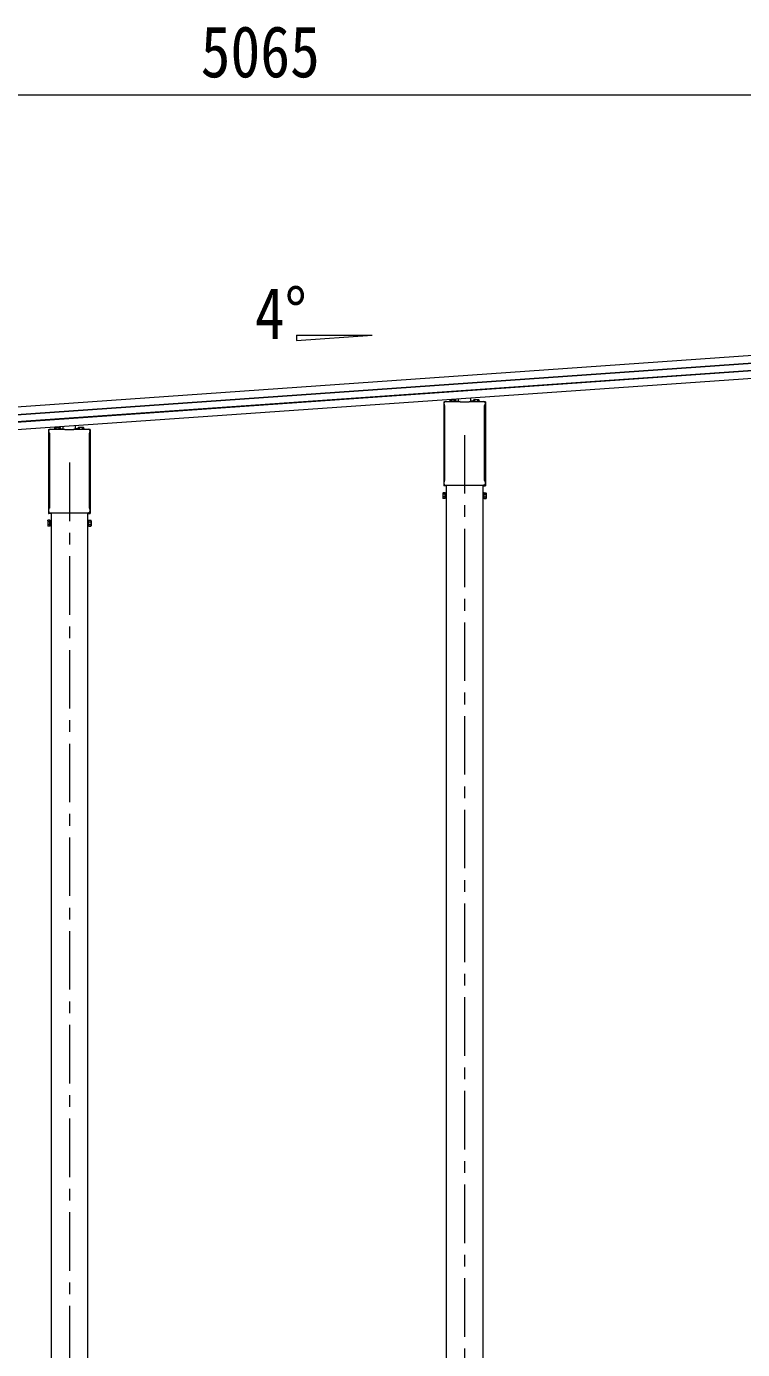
# Model space of a CAD drawing. Units: millimetres at full size, sheet at 1:40; details may follow other scales. Extents: x -11243 to 11243, y -7760 to 7760.
# Drawn here: x 4677 to 7122, y -4832 to -313 of the extents above; entities that cross this region are included whole.
import ezdxf
from ezdxf.enums import TextEntityAlignment as Align

# ---------------------------------------------------------------- set-up
doc = ezdxf.new("R2010")
doc.units = ezdxf.units.MM
doc.header["$LTSCALE"] = 40
doc.linetypes.add('CHAIN1', pattern=[8, 5, -1, 1, -1])
doc.layers.add('0-3_ELV2', color=4, linetype='Continuous', lineweight=9)
doc.layers.add('0-6_OTH_LINE', color=6, linetype='Continuous', lineweight=9)
doc.styles.add('ＭＳ ゴシック', font='')
doc.styles.get('ＭＳ ゴシック').set_extended_font_data('MS Gothic')

msp = doc.modelspace()

# ---------------------------------------------------------------- linework, layer by layer
at = {"layer": '0-3_ELV2'}
for p, q in [((3043.43, -1724.13), (7942.13, -1381.58)), ((5599.48, -1367.75), (5857.49, -1367.75)), ((3045.24, -1750.03), (7943.95, -1407.48)), ((3045.34, -1751.42), (7944.04, -1408.87)), ((3046.97, -1774.65), (7945.67, -1432.1)), ((3047.06, -1776.06), (7945.77, -1433.51)), ((3048.87, -1801.94), (7947.58, -1459.39)), ((6102.16, -1595.79), (6104.56, -1595.67)), ((6102.16, -1595.79), (6102.16, -1882.18)), ((6102.9, -1603.78), (6102.9, -1599.03)), ((6104.69, -1607.25), (6104.69, -1607.25)), ((6104.9, -1607.66), (6104.9, -1864.41)), ((6107.15, -1594.78), (6157.15, -1594.78)), ((6121.38, -1594.78), (6123.34, -1594.68)), ((6124.65, -1588.88), (6123.34, -1589.64)), ((6123.34, -1594.78), (6123.34, -1589.64)), ((6124.65, -1588.88), (6141.65, -1588.88)), ((6128.24, -1594.78), (6128.24, -1589.64)), ((6138.06, -1594.78), (6138.06, -1589.64)), ((6141.65, -1588.88), (6142.97, -1589.64)), ((6142.97, -1594.78), (6142.97, -1589.64)), ((6142.97, -1593.65), (6151.16, -1593.22)), ((6151.16, -1594.78), (6151.16, -1593.22)), ((6152.15, -1594.78), (6152.15, -1584.94)), ((6157.65, -1596.78), (6157.65, -1595.28)), ((6188.65, -1596.78), (6157.65, -1596.78)), ((6188.65, -1595.28), (6188.65, -1596.78)), ((6189.15, -1594.78), (6239.15, -1594.78)), ((6194.15, -1594.78), (6194.15, -1582)), ((6195.15, -1594.78), (6195.15, -1593.22)), ((6203.34, -1593.65), (6195.15, -1593.22)), ((6204.65, -1588.88), (6203.34, -1589.64)), ((6203.34, -1594.78), (6203.34, -1589.64)), ((6221.65, -1588.88), (6204.65, -1588.88)), ((6208.24, -1594.78), (6208.24, -1589.64)), ((6218.06, -1594.78), (6218.06, -1589.64)), ((6221.65, -1588.88), (6222.97, -1589.64)), ((6222.97, -1594.78), (6222.97, -1589.64)), ((6224.93, -1594.78), (6222.97, -1594.68)), ((6241.4, -1864.41), (6241.4, -1607.66)), ((6241.61, -1607.25), (6241.61, -1607.25)), ((6244.14, -1595.79), (6241.74, -1595.67)), ((6243.4, -1599.03), (6243.4, -1603.78)), ((6244.15, -1595.79), (6244.15, -1882.18)), ((4752.16, -1690.19), (4752.16, -1976.58)), ((4752.17, -1690.19), (4754.57, -1690.07)), ((4752.91, -1698.18), (4752.91, -1693.43)), ((4754.7, -1701.65), (4754.7, -1701.65)), ((4754.91, -1702.06), (4754.91, -1958.81)), ((4757.16, -1689.18), (4807.16, -1689.18)), ((4771.38, -1689.18), (4773.34, -1689.08)), ((4774.66, -1683.28), (4773.34, -1684.04)), ((4773.34, -1689.18), (4773.34, -1684.04)), ((4774.66, -1683.28), (4791.66, -1683.28)), ((4778.25, -1689.18), (4778.25, -1684.04)), ((4788.07, -1689.18), (4788.07, -1684.04)), ((4791.66, -1683.28), (4792.97, -1684.04)), ((4792.97, -1689.18), (4792.97, -1684.04)), ((4792.97, -1688.05), (4801.16, -1687.62)), ((4801.16, -1689.18), (4801.16, -1687.62)), ((4802.16, -1689.18), (4802.16, -1679.34)), ((4807.66, -1691.18), (4807.66, -1689.68)), ((4838.66, -1691.18), (4807.66, -1691.18)), ((4838.66, -1689.68), (4838.66, -1691.18)), ((4839.16, -1689.18), (4889.16, -1689.18)), ((4844.16, -1689.18), (4844.16, -1676.4)), ((4845.15, -1689.18), (4845.15, -1687.62)), ((4853.34, -1688.05), (4845.15, -1687.62)), ((4854.66, -1683.28), (4853.34, -1684.04)), ((4853.34, -1689.18), (4853.34, -1684.04)), ((4871.66, -1683.28), (4854.66, -1683.28)), ((4858.25, -1689.18), (4858.25, -1684.04)), ((4868.07, -1689.18), (4868.07, -1684.04)), ((4871.66, -1683.28), (4872.97, -1684.04)), ((4872.97, -1689.18), (4872.97, -1684.04)), ((4874.93, -1689.18), (4872.97, -1689.08)), ((4891.41, -1958.81), (4891.41, -1702.06)), ((4891.62, -1701.65), (4891.62, -1701.65)), ((4894.15, -1690.19), (4891.75, -1690.07)), ((4893.41, -1693.43), (4893.41, -1698.18)), ((4894.15, -1690.19), (4894.15, -1976.58)), ((6108.15, -1882.68), (6102.66, -1882.68)), ((6102.9, -1876.28), (6102.9, -1868.28)), ((6104.66, -1879.72), (6104.6, -1879.68)), ((6104.6, -1879.68), (6104.6, -1879.68)), ((6104.71, -1879.75), (6104.66, -1879.72)), ((6104.69, -1864.82), (6104.69, -1864.82)), ((6104.72, -1879.75), (6104.71, -1879.75)), ((6104.88, -1879.78), (6104.72, -1879.75)), ((6104.9, -1879.78), (6104.88, -1879.78)), ((6104.9, -1879.78), (6241.4, -1879.78)), ((6106.15, -1879.78), (6106.15, -1880.18)), ((6106.15, -1880.18), (6108.15, -1880.54)), ((6108.15, -1880.54), (6108.15, -1882.68)), ((6110.65, -1879.78), (6110.65, -5367.49)), ((6235.65, -1879.78), (6235.65, -5367.49)), ((6240.15, -1880.18), (6238.15, -1880.54)), ((6238.15, -1880.54), (6238.15, -1882.68)), ((6238.15, -1882.68), (6243.65, -1882.68)), ((6240.15, -1879.78), (6240.15, -1880.18)), ((6241.42, -1879.78), (6241.4, -1879.78)), ((6241.43, -1879.78), (6241.42, -1879.78)), ((6241.59, -1879.75), (6241.43, -1879.78)), ((6241.7, -1879.68), (6241.59, -1879.75)), ((6241.61, -1864.82), (6241.61, -1864.82)), ((6241.7, -1879.68), (6241.7, -1879.68)), ((6243.4, -1868.28), (6243.4, -1876.28)), ((6099.15, -1907.18), (6099.91, -1905.87)), ((6099.15, -1907.18), (6099.15, -1924.18)), ((6099.15, -1924.18), (6099.91, -1925.5)), ((6106.15, -1905.87), (6099.91, -1905.87)), ((6106.15, -1910.78), (6099.91, -1910.78)), ((6106.15, -1920.59), (6099.91, -1920.59)), ((6106.15, -1925.5), (6099.91, -1925.5)), ((6106.15, -1925.5), (6106.15, -1905.87)), ((6106.15, -1906.48), (6108.65, -1906.48)), ((6108.65, -1924.88), (6106.15, -1924.88)), ((6108.65, -1905.18), (6110.65, -1905.18)), ((6108.65, -1926.18), (6108.65, -1905.18)), ((6110.65, -1926.18), (6108.65, -1926.18)), ((6110.65, -1905.18), (6110.65, -1926.18)), ((6237.65, -1905.18), (6235.65, -1905.18)), ((6235.65, -1926.18), (6237.65, -1926.18)), ((6237.65, -1926.18), (6237.65, -1905.18)), ((6240.15, -1906.48), (6237.65, -1906.48)), ((6237.65, -1924.88), (6240.15, -1924.88)), ((6240.15, -1905.87), (6246.39, -1905.87)), ((6240.15, -1925.5), (6240.15, -1905.87)), ((6240.15, -1910.78), (6246.39, -1910.78)), ((6240.15, -1920.59), (6246.39, -1920.59)), ((6240.15, -1925.5), (6246.39, -1925.5)), ((6247.15, -1907.18), (6246.39, -1905.87)), ((6247.15, -1924.18), (6246.39, -1925.5)), ((6247.15, -1907.18), (6247.15, -1924.18)), ((4758.16, -1977.08), (4752.66, -1977.08)), ((4752.91, -1970.68), (4752.91, -1962.68)), ((4754.66, -1974.12), (4754.61, -1974.08)), ((4754.61, -1974.08), (4754.61, -1974.08)), ((4754.72, -1974.15), (4754.66, -1974.12)), ((4754.7, -1959.22), (4754.7, -1959.22)), ((4754.73, -1974.15), (4754.72, -1974.15)), ((4754.89, -1974.18), (4754.73, -1974.15)), ((4754.91, -1974.18), (4754.89, -1974.18)), ((4754.91, -1974.18), (4891.41, -1974.18)), ((4756.16, -1974.18), (4756.16, -1974.58)), ((4756.16, -1974.58), (4758.16, -1974.94)), ((4758.16, -1974.94), (4758.16, -1977.08)), ((4760.66, -1974.18), (4760.66, -5367.49)), ((4885.66, -1974.18), (4885.66, -5367.49)), ((4890.16, -1974.58), (4888.16, -1974.94)), ((4888.16, -1974.94), (4888.16, -1977.08)), ((4888.16, -1977.08), (4893.65, -1977.08)), ((4890.16, -1974.18), (4890.16, -1974.58)), ((4891.43, -1974.18), (4891.41, -1974.18)), ((4891.44, -1974.18), (4891.43, -1974.18)), ((4891.6, -1974.15), (4891.44, -1974.18)), ((4891.71, -1974.08), (4891.6, -1974.15)), ((4891.62, -1959.22), (4891.62, -1959.22)), ((4891.71, -1974.08), (4891.71, -1974.08)), ((4893.41, -1962.68), (4893.41, -1970.68)), ((4749.16, -2001.58), (4749.92, -2000.27)), ((4749.16, -2001.58), (4749.16, -2018.58)), ((4749.16, -2018.58), (4749.92, -2019.9)), ((4756.16, -2000.27), (4749.92, -2000.27)), ((4756.16, -2005.18), (4749.92, -2005.18)), ((4756.16, -2014.99), (4749.92, -2014.99)), ((4756.16, -2019.9), (4749.92, -2019.9)), ((4756.16, -2019.9), (4756.16, -2000.27)), ((4756.16, -2000.88), (4758.66, -2000.88)), ((4758.66, -2019.28), (4756.16, -2019.28)), ((4758.66, -1999.58), (4760.66, -1999.58)), ((4758.66, -2020.58), (4758.66, -1999.58)), ((4760.66, -2020.58), (4758.66, -2020.58)), ((4760.66, -1999.58), (4760.66, -2020.58)), ((4887.66, -1999.58), (4885.66, -1999.58)), ((4885.66, -2020.58), (4887.66, -2020.58)), ((4887.66, -2020.58), (4887.66, -1999.58)), ((4890.16, -2000.88), (4887.66, -2000.88)), ((4887.66, -2019.28), (4890.16, -2019.28)), ((4890.16, -2000.27), (4896.4, -2000.27)), ((4890.16, -2019.9), (4890.16, -2000.27)), ((4890.16, -2005.18), (4896.4, -2005.18)), ((4890.16, -2014.99), (4896.4, -2014.99)), ((4890.16, -2019.9), (4896.4, -2019.9)), ((4897.16, -2001.58), (4896.4, -2000.27)), ((4897.16, -2018.58), (4896.4, -2019.9)), ((4897.16, -2001.58), (4897.16, -2018.58))]:
    msp.add_line(p, q, dxfattribs=at)
at = {"layer": '0-3_ELV2', "color": 5, "linetype": 'CHAIN1'}
for p, q in [((6173.15, -1708.86), (6173.15, -5418.1)), ((4823.16, -1803.26), (4823.16, -5418.1))]:
    msp.add_line(p, q, dxfattribs=at)
at = {"layer": '0-3_ELV2'}
msp.add_lwpolyline([(5599.48, -1367.75), (5599.48, -1385.79), (5857.49, -1367.75)], dxfattribs=at)
for centre, radius, start, end in [((6107.15, -1599.03), 4.25, 90, 180), ((6107.15, -1603.78), 4.25, 180, 234.62358), ((6104.4, -1607.66), 0.5, 0.0463, 54.58271), ((6125.79, -1593.23), 4.34, 55.61572, 124.38421), ((6133.15, -1605.12), 16.24, 72.41201, 107.58792), ((6140.51, -1593.23), 4.34, 55.61572, 124.38421), ((6205.79, -1593.23), 4.34, 55.61579, 124.38428), ((6213.15, -1605.12), 16.24, 72.41208, 107.58799), ((6220.51, -1593.23), 4.34, 55.61579, 124.38428), ((6239.15, -1599.03), 4.25, 0, 90), ((6241.9, -1607.66), 0.5, 125.41729, 179.9537), ((6239.15, -1603.78), 4.25, 305.37642, 0), ((4757.16, -1693.43), 4.25, 90, 180), ((4757.16, -1698.18), 4.25, 180, 234.62358), ((4754.41, -1702.06), 0.5, 0.0463, 54.58271), ((4775.8, -1687.63), 4.34, 55.61572, 124.38421), ((4783.16, -1699.53), 16.24, 72.41201, 107.58792), ((4790.52, -1687.63), 4.34, 55.61572, 124.38421), ((4855.8, -1687.63), 4.34, 55.61579, 124.38428), ((4863.16, -1699.53), 16.24, 72.41208, 107.58799), ((4870.52, -1687.63), 4.34, 55.61579, 124.38428), ((4889.16, -1693.43), 4.25, 0, 90), ((4891.91, -1702.06), 0.5, 125.41729, 179.9537), ((4889.16, -1698.18), 4.25, 305.37642, 0), ((6102.66, -1882.18), 0.5, 180, 270), ((6107.15, -1868.28), 4.25, 125.37642, 180), ((6107.15, -1876.28), 4.25, 180, 233.11111), ((6104.4, -1864.41), 0.5, 305.4181, 359.95288), ((6241.9, -1864.41), 0.5, 180.04713, 234.58188), ((6239.15, -1868.28), 4.25, 0, 54.62358), ((6239.15, -1876.28), 4.25, 306.88889, 0), ((6243.65, -1882.18), 0.5, 270, 0), ((6103.5, -1908.32), 4.34, 145.61575, 214.38425), ((6115.39, -1915.68), 16.24, 162.41205, 197.58795), ((6103.5, -1923.05), 4.34, 145.61575, 214.38425), ((6230.91, -1915.68), 16.24, 342.41205, 17.58795), ((6242.81, -1908.32), 4.34, 325.61575, 34.38425), ((6242.81, -1923.05), 4.34, 325.61575, 34.38425), ((4752.66, -1976.58), 0.5, 180, 270), ((4757.16, -1962.68), 4.25, 125.37642, 180), ((4757.16, -1970.68), 4.25, 180, 233.11111), ((4754.41, -1958.81), 0.5, 305.4181, 359.95288), ((4891.91, -1958.81), 0.5, 180.04713, 234.58188), ((4889.16, -1962.68), 4.25, 0, 54.62358), ((4889.16, -1970.68), 4.25, 306.88889, 0), ((4893.65, -1976.58), 0.5, 270, 0), ((4753.5, -2002.72), 4.34, 145.61575, 214.38425), ((4753.5, -2017.45), 4.34, 145.61575, 214.38425), ((4765.4, -2010.08), 16.24, 162.41205, 197.58795), ((4892.81, -2002.72), 4.34, 325.61575, 34.38425), ((4880.92, -2010.08), 16.24, 342.41205, 17.58795), ((4892.81, -2017.45), 4.34, 325.61575, 34.38425)]:
    msp.add_arc(centre, radius, start, end, dxfattribs=at)
for centre, major_axis, ratio, start_param, end_param in [((6157.15, -1595.28), (0.354, 0.354), 0.999467, 5.4996506, 7.06672), ((6157.21, -1595.22), (0.481, -0.181), 0.828259, 1.9947436, 1.996569), ((6157.21, -1595.22), (-0.181, 0.481), 0.828259, 4.2866163, 4.2884417), ((6189.15, -1595.28), (0.354, -0.354), 0.999467, 2.358058, 3.9251274), ((6189.09, -1595.22), (0.181, 0.481), 0.828259, 1.9947436, 1.996569), ((6189.09, -1595.22), (0.481, 0.181), 0.828259, 1.1450236, 1.146849), ((4807.16, -1689.68), (0.354, 0.354), 0.999467, 5.4996506, 7.06672), ((4807.22, -1689.62), (0.481, -0.181), 0.828259, 1.9947436, 1.996569), ((4807.22, -1689.62), (-0.181, 0.481), 0.828259, 4.2866163, 4.2884417), ((4839.16, -1689.68), (0.354, -0.354), 0.999467, 2.358058, 3.9251274), ((4839.1, -1689.62), (0.181, 0.481), 0.828259, 1.9947436, 1.996569), ((4839.1, -1689.62), (0.481, 0.181), 0.828259, 1.1450236, 1.146849)]:
    msp.add_ellipse(centre, major_axis=major_axis, ratio=ratio, start_param=start_param, end_param=end_param, dxfattribs=at)
at = {"layer": '0-6_OTH_LINE'}
msp.add_line((8004.16, -548.11), (2939.16, -548.11), dxfattribs=at)

# ---------------------------------------------------------------- texts
at = {"layer": '0-3_ELV2', "color": 7, "style": 'ＭＳ ゴシック', "width": 0.85}
for s, p in [('5065', (5271.66, -540.11)), ('4°', (5456.81, -1434.15))]:
    msp.add_text(s, height=176, dxfattribs=at).set_placement(p, align=Align.BOTTOM_LEFT)

doc.saveas('drawing.dxf')
